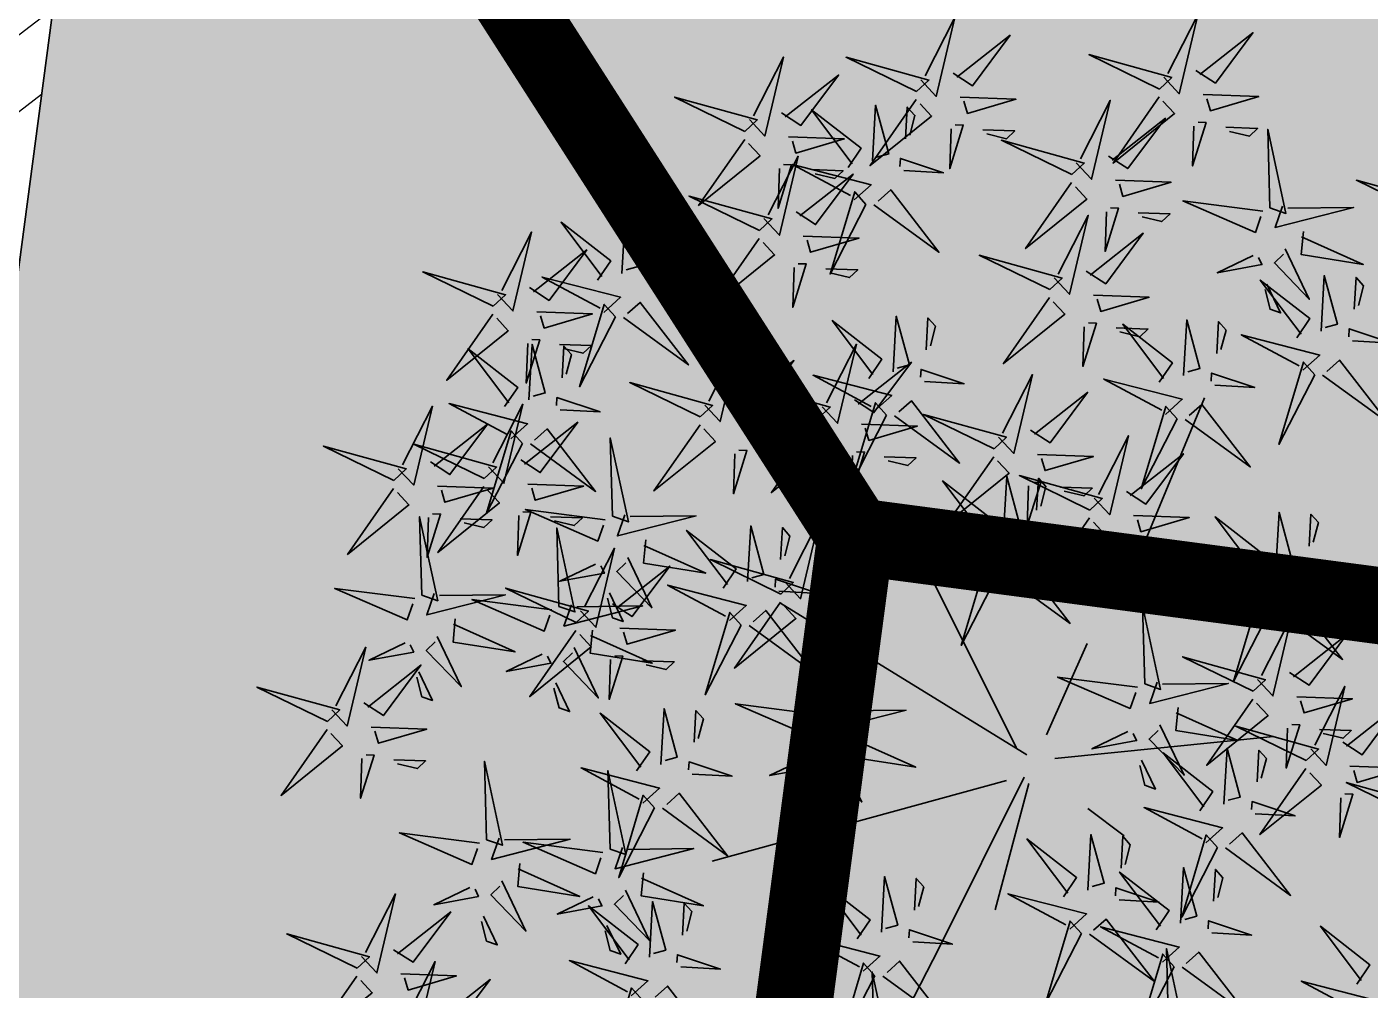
# Model space of a CAD drawing. Header units: millimetres. Extents: x -179928 to 528275, y -469666 to 511935.
# Drawn here: x 48655 to 49354, y 105866 to 106367 of the extents above; entities that cross this region are included whole.
import ezdxf

# ---------------------------------------------------------------- set-up
doc = ezdxf.new("R2010")
doc.units = ezdxf.units.MM
doc.linetypes.add('DASHED', pattern=[0.75, 0.5, -0.25])
for name, color, linetype in [('ad-Elevation 10', 8, 'Continuous'), ('ad-Plinth', 8, 'Continuous'), ('ad-Primary Roof', 5, 'Continuous'), ('ad-Secondary Roof', 6, 'Continuous'), ('ad-Wall', 240, 'Continuous'), ('ad-Wall hatch', 8, 'Continuous')]:
    doc.layers.add(name, color=color, linetype=linetype)
doc.layers.add('ad-Landscape', color=94, linetype='Continuous', lineweight=35)
doc.layers.add('ad-Landscape 2', color=7, linetype='Continuous', lineweight=35, true_color=0x264c00)

# ---------------------------------------------------------------- blocks, each defined once
blk = doc.blocks.new('zw$42B5')
at = {"layer": 'ad-Wall hatch', "transparency": 33554610}
h = blk.add_hatch(dxfattribs=at)
h.set_pattern_fill('ANSI32', color=256, scale=10)
h.set_pattern_definition([(45, (411299.33, 102900.03), (-67.35192, 67.35192), []), (45, (411344.235, 102900.03), (-67.35192, 67.35192), [])])
h.paths.add_polyline_path([(12120, 0), (12120, 9020), (11890, 9020), (11890, 230), (10090, 230), (10090, 0)])
at = {"layer": 'ad-Wall'}
blk.add_lwpolyline([(12120, 0), (12120, 9020), (11890, 9020), (11890, 230), (10090, 230), (10090, 0)], close=True, dxfattribs=at)
blk = doc.blocks.new('1625E_Roof Plan')
at = {"layer": 'ad-Primary Roof', "linetype": 'DASHED', "ltscale": 2, "const_width": 40}
blk.add_lwpolyline([(12570, 8195), (12570, 5195)], dxfattribs=at)
at = {"layer": 'ad-Secondary Roof', "linetype": 'DASHED', "ltscale": 2, "const_width": 40}
blk.add_lwpolyline([(12570, 8195), (10022.5, 11207.5), (12570, 14220), (13950, 14220), (13950, 8195)], close=True, dxfattribs=at)
blk = doc.blocks.new('bamboo')
at = {"layer": 'ad-Landscape'}
for points in [[(-835, 1007.8), (-876.2, 987.1), (-939.2, 1094.8), (-843.4, 1000.5)], [(-854.3, 961.7), (-964.6, 970), (-872.5, 931.4), (-862.8, 954.4)], [(-906.4, 902.3), (-969.4, 907), (-954.8, 890.1), (-914.9, 895)], [(-1166, 756.5), (-1215.3, 904.1), (-1191.8, 735.2), (-1166, 756.5)], [(-1150.2, 755), (-1008.3, 828.6), (-1121.8, 720.5), (-1143.1, 746.4)], [(-974.8, 702), (-1024.2, 849.6), (-1000.7, 680.7), (-974.8, 702)], [(-1190.3, 750.9), (-1161.9, 716.5), (-1322.1, 700.2), (-1198.9, 743.8)], [(-999.2, 696.4), (-970.7, 661.9), (-1131, 645.7), (-1007.8, 689.3)], [(-1212, 689.6), (-1192.2, 648), (-1301.2, 587.1), (-1204.9, 680.9)], [(-1166.4, 669.3), (-1176.9, 559.2), (-1136.4, 650.5), (-1159.3, 660.7)], [(-1102, 678.9), (-1023.4, 671.3), (-1112.1, 656.1), (-1110.6, 671.8)], [(-1059.9, 523.7), (-1093.8, 494.6), (-1113.3, 654.4), (-1067.1, 532.2)], [(-1121.7, 544.2), (-1162.9, 523.5), (-1225.9, 631.2), (-1130.2, 536.9)], [(-1108, 616), (-1114, 553.1), (-1096.8, 567.3), (-1100.9, 607.4)], [(-1020.9, 635), (-1001.1, 593.4), (-1110, 532.6), (-1013.8, 626.4)], [(-975.2, 614.7), (-985.8, 504.7), (-945.3, 596), (-968.1, 606.1)], [(-910.8, 624.4), (-832.2, 616.8), (-921, 601.5), (-919.5, 617.3)], [(-1288.8, 429.3), (-1338.2, 576.9), (-1314.7, 408), (-1288.8, 429.3)], [(-916.9, 561.5), (-922.9, 498.6), (-905.6, 512.8), (-909.7, 552.9)], [(-1053.8, 499.5), (-907.2, 551.9), (-1075.6, 524.9), (-1053.8, 499.5)], [(-1273.1, 427.7), (-1131.2, 501.3), (-1244.7, 393.3), (-1266, 419.1)], [(-1141, 498.1), (-1251.3, 506.4), (-1159.2, 467.8), (-1149.5, 490.8)], [(-1055, 483.7), (-978.6, 343.4), (-1088.9, 454.6), (-1063.5, 476.4)], [(-1193.1, 438.6), (-1256.1, 443.4), (-1241.5, 426.4), (-1201.6, 431.4)], [(-1130.1, 433.9), (-1136.1, 355.2), (-1153.1, 443.6), (-1137.4, 442.4)], [(-1313.2, 423.7), (-1284.7, 389.2), (-1445, 373), (-1321.8, 416.6)], [(-1334.9, 362.3), (-1315.1, 320.7), (-1424, 259.8), (-1327.8, 353.7)], [(-1224.9, 351.7), (-1146.2, 344), (-1235, 328.8), (-1233.5, 344.6)], [(-1289.2, 342), (-1299.8, 231.9), (-1259.3, 323.3), (-1282.1, 333.4)], [(-1230.9, 288.8), (-1236.9, 225.9), (-1219.6, 240.1), (-1223.8, 280.1)], [(-1166, 102), (-1215.3, 249.6), (-1191.8, 80.7), (-1166, 102)], [(-933.9, 115.6), (-983.2, 263.3), (-959.7, 94.3), (-933.9, 115.6)], [(-1150.2, 100.5), (-1008.3, 174), (-1121.8, 66), (-1143.1, 91.9)], [(-958.2, 110.1), (-929.8, 75.6), (-1090, 59.3), (-966.8, 103)], [(-1357.1, -48), (-1406.5, 99.6), (-1382.9, -69.3), (-1357.1, -48)], [(-1190.3, 96.4), (-1161.9, 61.9), (-1322.1, 45.7), (-1198.9, 89.3)], [(-1212, 35.1), (-1192.2, -6.5), (-1301.2, -67.4), (-1204.9, 26.4)], [(-979.9, 48.7), (-960.1, 7.1), (-1069.1, -53.8), (-972.8, 40.1)], [(-934.3, 28.4), (-944.8, -81.7), (-904.3, 9.6), (-927.2, 19.8)], [(-869.9, 38), (-791.3, 30.4), (-880, 15.2), (-878.5, 30.9)], [(-548.2, 43.3), (-554.2, -19.6), (-537, -5.4), (-541.1, 34.7)], [(-1341.4, -49.5), (-1199.5, 24), (-1312.9, -84), (-1334.3, -58.1)], [(-1166.4, 14.8), (-1176.9, -95.3), (-1136.4, -4), (-1159.3, 6.1)], [(-1102, 24.4), (-1023.4, 16.8), (-1112.1, 1.6), (-1110.6, 17.3)], [(-875.9, -24.9), (-881.9, -87.8), (-864.7, -73.6), (-868.8, -33.5)], [(-718.6, -144.5), (-752.5, -173.6), (-772, -13.7), (-725.8, -136)], [(-1108, -38.5), (-1114, -101.4), (-1096.8, -87.2), (-1100.9, -47.1)], [(-780.4, -124), (-821.5, -144.7), (-884.6, -37), (-788.8, -131.3)], [(-1381.4, -53.6), (-1353, -88.1), (-1513.2, -104.3), (-1390.1, -60.7)], [(-556.7, -87.7), (-536.9, -129.3), (-645.8, -190.1), (-549.6, -96.3)], [(-1403.2, -114.9), (-1383.3, -156.5), (-1492.3, -217.4), (-1396.1, -123.6)], [(-1293.1, -125.6), (-1214.5, -133.2), (-1303.2, -148.4), (-1301.7, -132.7)], [(-1143.7, -283.2), (-1143, -123.3), (-1099.9, -274), (-1132.7, -280.9)], [(-712.5, -168.7), (-565.9, -116.3), (-734.3, -143.3), (-712.5, -168.7)], [(-1357.5, -135.2), (-1368, -245.3), (-1327.6, -154), (-1350.4, -143.9)], [(-799.7, -170.1), (-910, -161.8), (-817.9, -200.4), (-808.2, -177.3)], [(-713.7, -184.4), (-637.3, -324.8), (-747.6, -213.6), (-722.2, -191.7)], [(-1299.1, -188.5), (-1305.1, -251.4), (-1287.9, -237.2), (-1292, -197.1)], [(-1053.9, -275.7), (-1010.7, -209.6), (-1038.4, -295.3), (-1051.6, -286.6)], [(-851.8, -229.5), (-914.8, -224.8), (-900.2, -241.7), (-860.3, -236.8)], [(-788.8, -234.2), (-794.8, -313), (-811.8, -224.6), (-796, -225.8)], [(-1152.3, -296.4), (-1306, -271.7), (-1145.4, -329.2), (-1152.3, -296.4)], [(-841.4, -403.5), (-875.3, -432.7), (-894.8, -272.8), (-848.7, -395.1)], [(-1158.7, -320.6), (-1114.9, -311.4), (-1174.8, -460.8), (-1156.4, -331.5)], [(-1075.2, -337.2), (-982.6, -397.6), (-1044.7, -319.4), (-1064.3, -334.9)], [(-903.2, -383.1), (-944.4, -403.7), (-1007.5, -296), (-911.7, -390.3)], [(-1000.9, -310.2), (-948, -344.7), (-952.6, -322.9), (-990, -307.9)], [(-1114.4, -368.3), (-1068.3, -370), (-1064.9, -494.8), (-1103.4, -366)], [(-835.4, -427.8), (-688.8, -375.4), (-857.2, -402.4), (-835.4, -427.8)], [(-922.6, -429.1), (-1032.9, -420.9), (-940.7, -459.5), (-931.1, -436.4)], [(-836.6, -443.5), (-760.1, -583.9), (-870.5, -472.6), (-845, -450.8)], [(-1179.6, -607.1), (-1229, -459.4), (-1205.5, -628.4), (-1179.6, -607.1)], [(-974.6, -488.6), (-1037.7, -483.9), (-1023.1, -500.8), (-983.1, -495.9)], [(-911.6, -493.3), (-917.6, -572.1), (-934.7, -483.7), (-918.9, -484.8)], [(-119.8, -578.6), (-100, -620.2), (-209, -681), (-112.7, -587.2)], [(352.8, -669.4), (311.6, -690.1), (248.5, -582.4), (344.3, -676.7)], [(-74.2, -598.9), (-84.7, -708.9), (-44.2, -617.6), (-67, -607.5)], [(8.2, -743.4), (-41.2, -595.8), (-17.7, -764.7), (8.2, -743.4)], [(-9.8, -589.2), (68.8, -596.8), (-19.9, -612), (-18.4, -596.3)]]:
    blk.add_lwpolyline(points, dxfattribs=at)
at = {"layer": 'ad-Landscape 2'}
for p, q in [((43.5, 73), (278.2, 631.2)), ((-12.4, 39.5), (-247.1, 564.2)), ((-23.6, 61.9), (-370, 296.3)), ((390, 162.3), (546.4, 218.1)), ((32.3, 39.5), (390, 162.3)), ((43.5, 28.4), (300.5, 61.9)), ((-57.1, 6), (-247.1, -49.8)), ((-12.4, -16.3), (-113, -440.5)), ((77, -94.4), (121.7, -172.6)), ((-470.6, -139.1), (-761.2, -217.2))]:
    blk.add_line(p, q, dxfattribs=at)
for points in [[(103.7, 1424.7), (54.4, 1572.3), (77.9, 1403.4), (103.7, 1424.7)], [(-387.8, 1356.5), (-437.1, 1504.1), (-413.6, 1335.2), (-387.8, 1356.5)], [(119.4, 1423.2), (261.4, 1496.7), (147.9, 1388.7), (126.6, 1414.5)], [(-160.7, 1284.9), (-160, 1444.8), (-116.9, 1294.1), (-149.7, 1287.2)], [(581.6, 1302), (532.2, 1449.6), (555.7, 1280.7), (581.6, 1302)], [(-372, 1355), (-230.1, 1428.5), (-343.6, 1320.5), (-364.9, 1346.4)], [(79.4, 1419.1), (107.8, 1384.6), (-52.4, 1368.4), (70.8, 1412)], [(597.3, 1300.4), (739.2, 1374), (625.7, 1265.9), (604.4, 1291.8)], [(-756.4, 1206.5), (-805.8, 1354.1), (-782.2, 1185.2), (-756.4, 1206.5)], [(-412.1, 1350.9), (-383.7, 1316.4), (-543.9, 1300.2), (-420.7, 1343.8)], [(-70.9, 1292.4), (-27.7, 1358.5), (-55.4, 1272.9), (-68.6, 1281.5)], [(57.7, 1357.7), (77.5, 1316.1), (-31.5, 1255.3), (64.8, 1349.1)], [(103.3, 1337.4), (92.8, 1227.4), (133.3, 1318.7), (110.4, 1328.8)], [(167.7, 1347.1), (246.3, 1339.5), (157.6, 1324.2), (159.1, 1340)], [(-415.1, 1179.2), (-464.4, 1326.8), (-440.9, 1157.9), (-415.1, 1179.2)], [(-433.8, 1289.5), (-414, 1248), (-523, 1187.1), (-426.7, 1280.9)], [(-169.3, 1271.7), (-323, 1296.4), (-162.4, 1238.9), (-169.3, 1271.7)], [(161.7, 1284.2), (155.7, 1221.3), (172.9, 1235.5), (168.8, 1275.6)], [(557.2, 1296.4), (585.7, 1261.9), (425.4, 1245.7), (548.6, 1289.3)], [(-740.7, 1205), (-598.8, 1278.5), (-712.2, 1170.5), (-733.6, 1196.4)], [(-500.1, 1137.3), (-534, 1108.2), (-553.5, 1268), (-507.4, 1145.8)], [(-388.2, 1269.3), (-398.7, 1159.2), (-358.2, 1250.5), (-381.1, 1260.6)], [(-323.8, 1278.9), (-245.2, 1271.3), (-333.9, 1256.1), (-332.4, 1271.8)], [(-175.7, 1247.6), (-131.9, 1256.8), (-191.9, 1107.3), (-173.4, 1236.6)], [(-18, 1257.9), (35, 1223.4), (30.4, 1245.3), (-7, 1260.2)], [(303.5, 1094), (304.2, 1253.9), (347.3, 1103.2), (314.4, 1096.3)], [(-561.9, 1157.8), (-603.1, 1137.1), (-666.2, 1244.8), (-570.4, 1150.5)], [(-399.4, 1177.7), (-257.4, 1251.3), (-370.9, 1143.2), (-392.2, 1169.1)], [(-92.2, 1230.9), (0.4, 1170.5), (-61.7, 1248.7), (-81.3, 1233.2)], [(535.5, 1235), (555.3, 1193.4), (446.4, 1132.5), (542.6, 1226.4)], [(-780.7, 1200.9), (-752.3, 1166.4), (-912.5, 1150.2), (-789.3, 1193.8)], [(-329.8, 1216), (-335.8, 1153.1), (-318.6, 1167.3), (-322.7, 1207.4)], [(-131.4, 1199.8), (-85.3, 1198.1), (-81.9, 1073.4), (-120.4, 1202.1)], [(680.1, 1200.9), (708.6, 1166.4), (548.3, 1150.2), (671.5, 1193.8)], [(581.2, 1214.7), (570.7, 1104.6), (611.1, 1195.9), (588.3, 1206.1)], [(-439.4, 1173.7), (-411, 1139.2), (-571.2, 1122.9), (-448, 1166.6)], [(-494, 1113.1), (-347.5, 1165.5), (-515.9, 1138.5), (-494, 1113.1)], [(-174.3, 1012.2), (-173.7, 1172.1), (-130.6, 1021.4), (-163.4, 1014.5)], [(393.3, 1101.5), (436.5, 1167.6), (408.8, 1082), (395.6, 1090.6)], [(-802.5, 1139.6), (-782.6, 1098), (-891.6, 1037.1), (-795.3, 1130.9)], [(-692.4, 1128.9), (-613.8, 1121.3), (-702.5, 1106.1), (-701, 1121.8)], [(-581.3, 1111.7), (-691.5, 1120), (-599.4, 1081.4), (-589.8, 1104.4)], [(658.4, 1139.6), (678.2, 1098), (569.2, 1037.1), (665.5, 1130.9)], [(-773.2, 987.3), (-807.1, 958.2), (-826.6, 1118), (-780.4, 995.8)], [(-756.8, 1119.3), (-767.3, 1009.2), (-726.8, 1100.5), (-749.7, 1110.6)], [(-461.1, 1112.3), (-441.3, 1070.7), (-550.3, 1009.8), (-454, 1103.7)], [(-495.2, 1097.3), (-418.8, 957), (-529.1, 1068.2), (-503.7, 1090.1)], [(-351.1, 1101.6), (-272.5, 1094), (-361.2, 1078.8), (-359.7, 1094.5)], [(-155.7, 961.1), (-205, 1108.7), (-181.5, 939.8), (-155.7, 961.1)], [(294.9, 1080.8), (141.2, 1105.5), (301.8, 1048), (294.9, 1080.8)], [(-415.5, 1092), (-426, 981.9), (-385.5, 1073.2), (-408.4, 1083.4)], [(-365.5, 930.4), (-364.8, 1090.2), (-321.7, 939.6), (-354.5, 932.7)], [(-84.5, 1019.7), (-41.3, 1085.8), (-69, 1000.1), (-82.2, 1008.8)], [(446.2, 1067), (499.2, 1032.5), (494.6, 1054.4), (457.2, 1069.3)], [(-698.4, 1066), (-704.4, 1003.1), (-687.2, 1017.3), (-691.3, 1057.4)], [(-633.3, 1052.3), (-696.3, 1057), (-681.8, 1040.1), (-641.8, 1045)], [(-570.3, 1047.5), (-576.3, 968.8), (-593.4, 1057.2), (-577.6, 1056)], [(288.5, 1056.7), (332.3, 1065.9), (272.3, 916.4), (290.8, 1045.7)], [(372, 1040), (464.6, 979.6), (402.5, 1057.8), (382.9, 1042.3)], [(-767.1, 963.1), (-620.5, 1015.5), (-788.9, 988.5), (-767.1, 963.1)], [(-357.1, 1038.7), (-363.1, 975.8), (-345.9, 990), (-350, 1030.1)], [(-183, 999), (-336.7, 1023.7), (-176.1, 966.2), (-183, 999)], [(-140, 959.5), (2, 1033.1), (-111.5, 925), (-132.8, 950.9)], [(-275.7, 937.9), (-232.5, 1004), (-260.1, 918.3), (-273.4, 927)], [(-31.6, 985.2), (21.3, 950.7), (16.7, 972.5), (-20.7, 987.5)], [(289.9, 848.6), (290.5, 1008.4), (333.6, 857.8), (300.8, 850.9)], [(332.8, 1008.9), (378.9, 1007.2), (382.3, 882.5), (343.8, 1011.2)], [(-189.3, 974.8), (-145.6, 984), (-205.5, 834.6), (-187, 963.9)], [(-105.9, 958.2), (-13.2, 897.8), (-75.4, 976), (-94.9, 960.5)], [(-768.3, 947.3), (-691.9, 807), (-802.2, 918.2), (-776.8, 940.1)], [(-374.1, 917.2), (-527.8, 941.9), (-367.2, 884.4), (-374.1, 917.2)], [(-180, 955.5), (-151.6, 921), (-311.8, 904.8), (-188.6, 948.4)], [(-843.4, 897.5), (-849.4, 818.8), (-866.4, 907.2), (-850.7, 906)], [(-592.6, 770.2), (-641.9, 917.8), (-618.4, 748.9), (-592.6, 770.2)], [(-145, 927.1), (-99, 925.4), (-95.6, 800.6), (-134.1, 929.4)], [(182.5, 782.8), (148.6, 753.6), (129.1, 913.5), (175.2, 791.2)], [(379.6, 856.1), (422.9, 922.2), (395.2, 836.5), (381.9, 845.1)], [(-380.5, 893), (-336.7, 902.2), (-396.6, 752.7), (-378.2, 882.1)], [(-297, 876.4), (-204.4, 816), (-266.5, 894.2), (-286.1, 878.7)], [(-201.7, 894.1), (-181.9, 852.5), (-290.9, 791.6), (-194.6, 885.5)], [(-222.7, 903.4), (-169.8, 868.9), (-174.4, 890.7), (-211.8, 905.7)], [(-91.7, 883.5), (-13.1, 875.8), (-101.8, 860.6), (-100.3, 876.4)], [(120.7, 803.3), (79.5, 782.6), (16.5, 890.3), (112.2, 796)], [(564.8, 755.5), (530.9, 726.4), (511.4, 886.2), (557.5, 764)], [(-156.1, 873.8), (-166.6, 763.7), (-126.1, 855), (-149, 865.2)], [(281.2, 835.4), (127.5, 860.1), (288.1, 802.6), (281.2, 835.4)], [(503, 776), (461.8, 755.3), (398.7, 863), (494.5, 768.7)], [(-576.8, 768.6), (-434.9, 842.2), (-548.4, 734.1), (-569.7, 760)], [(-336.2, 845.3), (-290.1, 843.6), (-286.7, 718.8), (-325.2, 847.6)], [(-97.7, 820.6), (-103.7, 757.7), (-86.5, 771.9), (-90.6, 811.9)], [(188.6, 758.6), (335.2, 810.9), (166.8, 784), (188.6, 758.6)], [(274.9, 811.2), (318.6, 820.4), (258.7, 670.9), (277.2, 800.3)], [(358.3, 794.5), (451, 734.2), (388.8, 812.4), (369.3, 796.8)], [(432.6, 821.6), (485.5, 787.1), (480.9, 808.9), (443.5, 823.9)], [(-959.1, 700.5), (-817.2, 774), (-930.7, 666), (-952, 691.8)], [(-199.8, 660.1), (-233.7, 630.9), (-253.2, 790.8), (-207, 668.5)], [(570.9, 731.3), (717.4, 783.7), (549, 756.7), (570.9, 731.3)], [(-616.9, 764.6), (-588.5, 730.1), (-748.7, 713.9), (-625.5, 757.5)], [(-261.6, 680.5), (-302.7, 659.9), (-365.8, 767.6), (-270, 673.2)], [(101.4, 757.2), (-8.9, 765.5), (83.2, 726.9), (92.9, 749.9)], [(319.2, 763.5), (365.2, 761.8), (368.6, 637), (330.1, 765.8)], [(187.4, 742.8), (263.8, 602.4), (153.5, 713.7), (178.9, 735.5)], [(483.6, 729.9), (373.4, 738.2), (465.5, 699.6), (475.2, 722.6)], [(-638.6, 703.2), (-618.8, 661.6), (-727.8, 600.7), (-631.5, 694.6)], [(-264.9, 565.6), (-314.3, 713.2), (-290.7, 544.3), (-264.9, 565.6)], [(49.3, 697.7), (-13.7, 702.5), (0.8, 685.5), (40.8, 690.4)], [(112.3, 693), (106.3, 614.2), (89.3, 702.6), (105, 701.5)], [(569.7, 715.5), (646.1, 575.2), (535.8, 686.4), (561.2, 708.3)], [(-619.9, 538.4), (-669.2, 686), (-645.7, 517), (-619.9, 538.4)], [(-593, 682.9), (-603.5, 572.8), (-563, 664.1), (-585.9, 674.3)], [(-528.6, 692.6), (-450, 684.9), (-538.7, 669.7), (-537.2, 685.5)], [(-193.7, 635.8), (-47.1, 688.2), (-215.5, 661.2), (-193.7, 635.8)], [(431.6, 670.5), (368.6, 675.2), (383.1, 658.2), (423.1, 663.2)], [(494.6, 665.7), (488.6, 587), (471.6, 675.4), (487.3, 674.2)], [(-280.9, 634.5), (-391.2, 642.7), (-299.1, 604.1), (-289.4, 627.2)], [(-534.6, 629.7), (-540.6, 566.8), (-523.4, 581), (-527.5, 621)], [(-249.2, 564.1), (-107.3, 637.7), (-220.7, 529.6), (-242.1, 555.5)], [(-194.9, 620.1), (-118.4, 479.7), (-228.8, 591), (-203.4, 612.8)], [(-37.8, 466.8), (-37.2, 626.6), (5.9, 476), (-26.9, 469.1)], [(-604.1, 536.8), (-462.2, 610.4), (-575.7, 502.3), (-597, 528.2)], [(-289.2, 560), (-260.8, 525.6), (-421, 509.3), (-297.8, 552.9)], [(-333, 575), (-396, 579.7), (-381.4, 562.8), (-341.5, 567.7)], [(-270, 570.3), (-276, 491.5), (-293, 579.9), (-277.2, 578.7)], [(-712.1, 448.7), (-753.3, 428.1), (-816.4, 535.7), (-720.6, 441.4)], [(-650.3, 428.2), (-684.2, 399.1), (-703.7, 559), (-657.6, 436.7)], [(52, 474.3), (95.2, 540.4), (67.5, 454.7), (54.3, 463.3)], [(-644.2, 532.8), (-615.8, 498.3), (-776, 482), (-652.8, 525.7)], [(-311, 498.7), (-291.1, 457.1), (-400.1, 396.2), (-303.9, 490)], [(-200.9, 488), (-122.3, 480.4), (-211, 465.2), (-209.5, 480.9)], [(-665.9, 471.4), (-646.1, 429.8), (-755.1, 368.9), (-658.8, 462.8)], [(-644.2, 404), (-497.6, 456.4), (-666, 429.4), (-644.2, 404)], [(-555.9, 460.7), (-477.3, 453.1), (-566, 437.9), (-564.5, 453.6)], [(-265.3, 478.4), (-275.8, 368.3), (-235.4, 459.6), (-258.2, 469.8)], [(-46.5, 453.6), (-200.1, 478.3), (-39.6, 420.8), (-46.5, 453.6)], [(-620.3, 451.1), (-630.8, 341), (-590.3, 432.3), (-613.2, 442.5)], [(-52.8, 429.4), (-9, 438.6), (-69, 289.1), (-50.5, 418.5)], [(30.7, 412.7), (123.3, 352.4), (61.2, 430.6), (41.6, 415)], [(104.9, 439.8), (157.9, 405.3), (153.3, 427.1), (115.9, 442.1)], [(455.6, 305.5), (421.7, 276.4), (402.2, 436.3), (448.3, 314)], [(-731.5, 402.7), (-841.7, 410.9), (-749.6, 372.3), (-739.9, 395.4)], [(-206.9, 425.1), (-212.9, 362.2), (-195.7, 376.4), (-199.8, 416.5)], [(393.8, 326), (352.6, 305.3), (289.5, 413), (385.3, 318.7)], [(-645.4, 388.3), (-569, 247.9), (-679.3, 359.1), (-653.9, 381)], [(-561.9, 397.8), (-567.9, 334.9), (-550.7, 349.1), (-554.8, 389.2)], [(-8.5, 381.7), (37.5, 380), (40.9, 255.2), (2.4, 384)], [(-783.5, 343.2), (-846.5, 347.9), (-832, 331), (-792, 335.9)], [(-720.5, 338.5), (-726.5, 259.7), (-743.5, 348.1), (-727.8, 346.9)], [(-606.2, 183.8), (-655.6, 331.4), (-632, 162.5), (-606.2, 183.8)], [(461.7, 281.3), (608.2, 333.7), (439.8, 306.7), (461.7, 281.3)], [(-363.6, 169.2), (-397.5, 140), (-417, 299.9), (-370.9, 177.6)], [(-425.4, 189.6), (-466.6, 169), (-529.7, 276.7), (-433.9, 182.4)], [(374.4, 279.9), (264.1, 288.2), (356.3, 249.6), (365.9, 272.6)], [(608.9, 262.7), (455.2, 287.4), (615.8, 229.9), (608.9, 262.7)], [(-590.5, 182.3), (-448.6, 255.9), (-562, 147.8), (-583.4, 173.7)], [(460.4, 265.6), (536.9, 125.2), (426.5, 236.4), (452, 258.3)], [(322.4, 220.5), (259.3, 225.2), (273.9, 208.3), (313.9, 213.2)], [(385.4, 215.7), (379.4, 137), (362.3, 225.4), (378.1, 224.2)], [(-918.2, 114.1), (-776.2, 187.7), (-889.7, 79.6), (-911, 105.5)], [(-357.5, 145), (-210.9, 197.3), (-379.3, 170.3), (-357.5, 145)], [(-630.5, 178.2), (-602.1, 143.7), (-762.3, 127.5), (-639.2, 171.1)], [(-444.7, 143.6), (-555, 151.8), (-462.9, 113.3), (-453.2, 136.3)], [(-652.3, 116.9), (-632.5, 75.3), (-741.4, 14.4), (-645.2, 108.2)], [(-510.6, -20.7), (-560, 126.9), (-536.5, -42), (-510.6, -20.7)], [(-358.7, 129.2), (-282.3, -11.2), (-392.6, 100.1), (-367.2, 121.9)], [(-606.6, 96.6), (-617.1, -13.5), (-576.7, 77.8), (-599.5, 88)], [(-496.8, 84.1), (-559.8, 88.8), (-545.3, 71.9), (-505.3, 76.8)], [(-542.2, 106.2), (-463.6, 98.6), (-552.3, 83.4), (-550.8, 99.1)], [(-433.8, 79.4), (-439.8, 0.6), (-456.8, 89), (-441.1, 87.9)], [(-494.9, -22.2), (-353, 51.3), (-466.5, -56.7), (-487.8, -30.9)], [(319, -89.9), (285.1, -119.1), (265.6, 40.8), (311.8, -81.4)], [(257.2, -69.4), (216.1, -90.1), (153, 17.6), (248.8, -76.7)], [(-535, -26.3), (-506.5, -60.8), (-666.8, -77), (-543.6, -33.4)], [(-174.3, -160.5), (-173.7, -0.6), (-130.6, -151.3), (-163.4, -158.2)], [(325.1, -114.1), (471.7, -61.8), (303.3, -88.7), (325.1, -114.1)], [(-446.7, -98.3), (-368, -105.9), (-456.8, -121.2), (-455.3, -105.4)], [(-84.5, -153), (-41.3, -86.9), (-69, -172.5), (-82.2, -163.9)], [(-511, -108), (-521.6, -218), (-481.1, -126.7), (-503.9, -116.6)], [(237.9, -115.5), (127.6, -107.2), (219.7, -145.8), (229.4, -122.8)], [(323.9, -129.9), (400.4, -270.3), (290, -159), (315.4, -137.2)], [(-183, -173.7), (-336.7, -149), (-176.1, -206.5), (-183, -173.7)], [(360, -280.8), (326.1, -310), (306.6, -150.1), (352.7, -272.3)], [(-452.7, -161.2), (-458.7, -224.1), (-441.4, -209.9), (-445.5, -169.8)], [(-31.6, -187.5), (21.3, -222), (16.7, -200.1), (-20.7, -185.2)], [(185.8, -175), (122.8, -170.2), (137.4, -187.2), (177.4, -182.3)], [(298.2, -260.3), (257, -281), (193.9, -173.3), (289.7, -267.6)], [(248.8, -179.7), (242.8, -258.4), (225.8, -170), (241.6, -171.2)], [(-189.3, -197.8), (-145.6, -188.6), (-205.5, -338.1), (-187, -208.8)], [(-105.9, -214.5), (-13.2, -274.9), (-75.4, -196.7), (-94.9, -212.2)], [(114.3, -335.4), (80.4, -364.5), (60.9, -204.6), (107, -326.9)], [(52.5, -314.9), (11.3, -335.6), (-51.8, -227.9), (44, -322.2)], [(-363.6, -376.3), (-397.5, -405.4), (-417, -245.5), (-370.9, -367.8)], [(-196.6, -388.9), (-246, -241.3), (-222.5, -410.2), (-196.6, -388.9)], [(-145, -245.6), (-99, -247.3), (-95.6, -372), (-134.1, -243.3)], [(366.1, -305), (512.7, -252.7), (344.3, -279.6), (366.1, -305)], [(-425.4, -355.8), (-466.6, -376.5), (-529.7, -268.8), (-433.9, -363.1)], [(486, -310), (332.3, -285.3), (492.9, -342.8), (486, -310)], [(-180.9, -390.4), (-39, -316.9), (-152.5, -424.9), (-173.8, -399)], [(120.3, -359.6), (266.9, -307.2), (98.5, -334.2), (120.3, -359.6)], [(278.8, -306.4), (168.6, -298.1), (260.7, -336.7), (270.4, -313.7)], [(364.9, -320.8), (441.3, -461.2), (331, -349.9), (356.4, -328.1)], [(-357.5, -400.5), (-210.9, -348.1), (-379.3, -375.1), (-357.5, -400.5)], [(-73.8, -511.6), (-123.1, -364), (-99.6, -532.9), (-73.8, -511.6)], [(33.1, -361), (-77.2, -352.7), (14.9, -391.3), (24.6, -368.2)], [(226.8, -365.9), (163.8, -361.1), (178.3, -378.1), (218.3, -373.2)], [(289.8, -370.6), (283.8, -449.3), (266.8, -360.9), (282.5, -362.1)], [(-444.7, -401.9), (-555, -393.6), (-462.9, -432.2), (-453.2, -409.1)], [(-221, -394.5), (-192.5, -429), (-352.8, -445.2), (-229.6, -401.6)], [(119.1, -375.3), (195.6, -515.7), (85.2, -404.5), (110.7, -382.6)], [(-358.7, -416.2), (-282.3, -556.6), (-392.6, -445.4), (-367.2, -423.5)], [(-19, -420.4), (-82, -415.7), (-67.4, -432.6), (-27.4, -427.7)], [(44, -425.1), (38, -503.9), (21, -415.5), (36.8, -416.7)], [(-58, -513.1), (83.9, -439.6), (-29.6, -547.6), (-50.9, -521.7)], [(-496.8, -461.3), (-559.8, -456.6), (-545.3, -473.5), (-505.3, -468.6)], [(-433.8, -466), (-439.8, -544.8), (-456.8, -456.4), (-441.1, -457.6)], [(-242.7, -455.8), (-222.9, -497.4), (-331.8, -558.3), (-235.6, -464.5)], [(-197, -476.1), (-207.5, -586.2), (-167.1, -494.9), (-189.9, -484.8)], [(-132.6, -466.5), (-54, -474.1), (-142.8, -489.3), (-141.3, -473.6)], [(-98.1, -517.2), (-69.7, -551.7), (-229.9, -567.9), (-106.7, -524.3)], [(-138.6, -529.4), (-144.7, -592.3), (-127.4, -578.1), (-131.5, -538)], [(-363.6, -689.9), (-397.5, -719), (-417, -559.2), (-370.9, -681.4)], [(414.6, -689.9), (380.7, -719), (361.2, -559.2), (407.3, -681.4)]]:
    blk.add_lwpolyline(points, dxfattribs=at)
blk = doc.blocks.new('1625_East Villa')
at = {"transparency": 33554559}
h = blk.add_hatch(color=256, dxfattribs=at)
h.dxf.hatch_style = 1
h.set_gradient(color1=(153, 204, 0), color2=(63, 127, 0), tint=1, name='INVSPHERICAL')
h.paths.add_polyline_path([(12120, 4745), (14550, 4745), (14550, 8645), (12120, 8645)])
h = blk.add_hatch(dxfattribs=at)
h.set_pattern_fill('GRASS', color=74)
h.set_pattern_definition([(90, (-1084315.541, 674820.024), (-17.96051224, 17.96051224), [4.7625, -31.1585245]), (45, (-1084315.54, 674820.024), (-17.96051224, 17.96051224), [4.7625, -20.6375]), (135, (-1084315.54, 674820.024), (-17.96051224, -17.96051224), [4.7625, -20.6375])])
h.paths.add_polyline_path([(12120, 4745), (14550, 4745), (14550, 8645), (12120, 8645)])
at = {"layer": 'ad-Elevation 10'}
blk.add_lwpolyline([(12120, 4745), (14550, 4745), (14550, 8645), (12120, 8645)], close=True, dxfattribs=at)
at = {"layer": 'ad-Landscape', "linetype": 'Continuous', "xscale": -0.2620739326953543, "yscale": 0.2620739326953543, "zscale": 0.2620739326953535, "rotation": 89.99999999999993}
blk.add_blockref('bamboo', (12683.55, 8090.77), dxfattribs=at)
at = {"layer": 'ad-Wall'}
blk.add_blockref('zw$42B5', (0, 0), dxfattribs=at)
blk.add_blockref('1625E_Roof Plan', (0, 0))
blk = doc.blocks.new("All Plot's Villa Plans")
at = {"ltscale": 5, "rotation": 352.4703876422526}
blk.add_blockref('1625_East Villa', (35550.66, 99624.73), dxfattribs=at)
blk = doc.blocks.new('A$C92fa9908')
at = {"layer": 'ad-Plinth', "ltscale": 5}
blk.add_lwpolyline([(0, 13620), (12120, 13620), (12120, 0), (0, 0), (0, 4745), (2830, 4745), (2830, 8645), (0, 8645)], close=True, dxfattribs=at)
blk = doc.blocks.new('zw$C194')
at = {"layer": 'ad-Plinth', "ltscale": 5, "rotation": 352.4703876422758}
blk.add_blockref('A$C92fa9908', (-156288.16, -329134.05), dxfattribs=at)
blk = doc.blocks.new("Villa's Boundary")
at = {"ltscale": 5}
blk.add_blockref('zw$C194', (191838.82, 428758.78), dxfattribs=at)

msp = doc.modelspace()

# ---------------------------------------------------------------- block references
at = {"ltscale": 5}
msp.add_blockref("Villa's Boundary", (0, 0), dxfattribs=at)

# ---------------------------------------------------------------- next in the draw order: block references
msp.add_blockref("All Plot's Villa Plans", (0, 0), dxfattribs=at)

doc.saveas('drawing.dxf')
